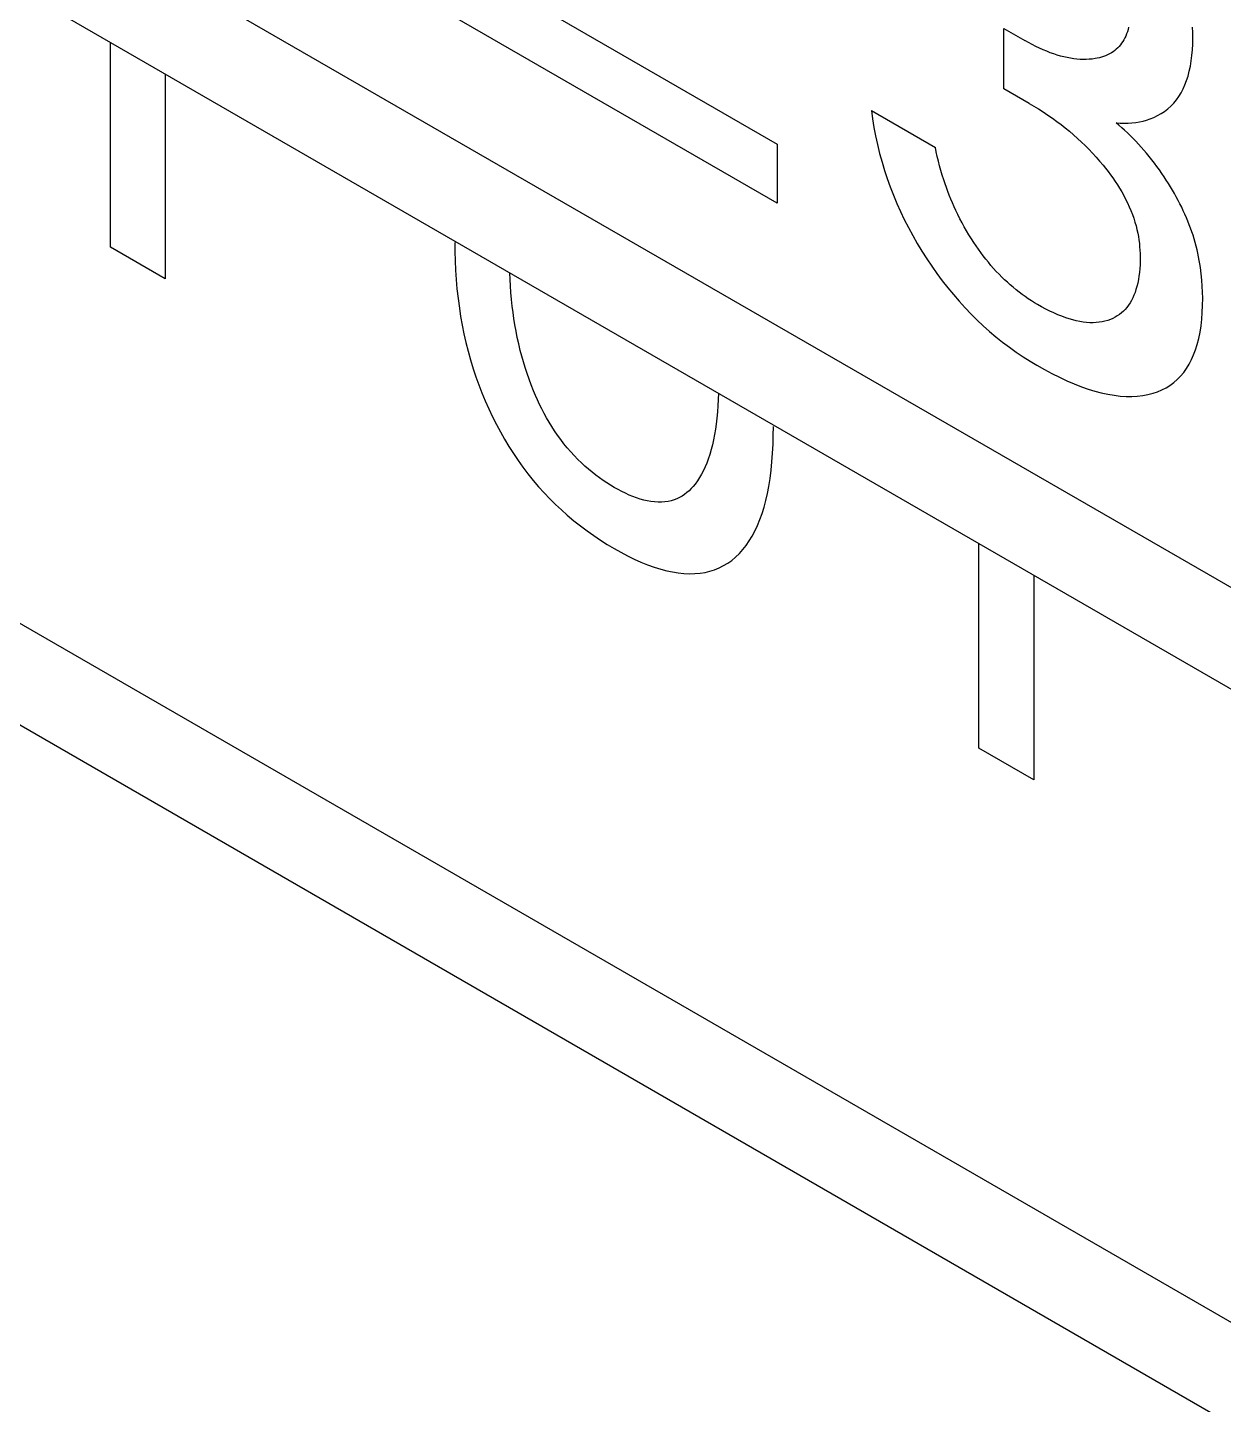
# Model space of a CAD drawing. Extents: x 0 to 420, y 0 to 297.
# Drawn here: x 178.986 to 182.971, y 134.716 to 139.305 of the extents above; entities that cross this region are included whole.
import ezdxf

# ---------------------------------------------------------------- set-up
doc = ezdxf.new("R2010")
doc.units = 0
doc.header["$LTSCALE"] = 23.1
doc.layers.add('40000_ISO', color=7, linetype='CONTINUOUS')

msp = doc.modelspace()

# ---------------------------------------------------------------- linework, layer by layer
at = {"layer": '40000_ISO', "color": 7, "linetype": 'CONTINUOUS'}
for p, q in [((164.8545, 147.9124), (213.9987, 119.5397)), ((165.0612, 147.4549), (214.2058, 119.0819)), ((220.0091, 113.62), (170.8649, 141.9927)), ((171.072, 141.5349), (220.2162, 113.1622)), ((180.6645, 139.389), (181.4837, 138.9161)), ((181.4837, 138.7201), (180.411, 139.3394)), ((182.2389, 139.1014), (182.2389, 139.3025)), ((182.2389, 139.3025), (182.3084, 139.2624)), ((182.6548, 139.3065), (182.6528, 139.2987)), ((182.8682, 139.2884), (182.8674, 139.307)), ((179.2617, 138.5738), (179.2617, 139.2564)), ((182.3206, 139.2555), (182.3084, 139.2624)), ((182.3329, 139.2489), (182.3206, 139.2555)), ((182.6353, 139.2584), (182.6314, 139.2528)), ((182.6389, 139.2644), (182.6353, 139.2584)), ((182.6422, 139.2706), (182.6389, 139.2644)), ((182.6453, 139.2771), (182.6422, 139.2706)), ((182.6481, 139.284), (182.6453, 139.2771)), ((182.6506, 139.2912), (182.6481, 139.284)), ((182.6528, 139.2987), (182.6506, 139.2912)), ((182.8685, 139.27), (182.8682, 139.2884)), ((182.8682, 139.2505), (182.8685, 139.27)), ((182.3451, 139.2427), (182.3329, 139.2489)), ((182.3573, 139.2368), (182.3451, 139.2427)), ((182.3695, 139.2313), (182.3573, 139.2368)), ((182.3817, 139.2262), (182.3695, 139.2313)), ((182.3938, 139.2214), (182.3817, 139.2262)), ((182.4052, 139.2174), (182.3938, 139.2214)), ((182.4165, 139.2137), (182.4052, 139.2174)), ((182.4278, 139.2104), (182.4165, 139.2137)), ((182.439, 139.2075), (182.4278, 139.2104)), ((182.5714, 139.209), (182.5645, 139.2068)), ((182.5781, 139.2115), (182.5714, 139.209)), ((182.5846, 139.2143), (182.5781, 139.2115)), ((182.5909, 139.2175), (182.5846, 139.2143)), ((182.5971, 139.2209), (182.5909, 139.2175)), ((182.603, 139.2248), (182.5971, 139.2209)), ((182.6088, 139.229), (182.603, 139.2248)), ((182.6137, 139.2332), (182.6088, 139.229)), ((182.6185, 139.2376), (182.6137, 139.2332)), ((182.623, 139.2423), (182.6185, 139.2376)), ((182.6274, 139.2474), (182.623, 139.2423)), ((182.6314, 139.2528), (182.6274, 139.2474)), ((182.8635, 139.1945), (182.8657, 139.2127)), ((182.8657, 139.2127), (182.8673, 139.2314)), ((182.8673, 139.2314), (182.8682, 139.2505)), ((182.4501, 139.205), (182.439, 139.2075)), ((182.4611, 139.2029), (182.4501, 139.205)), ((182.472, 139.2013), (182.4611, 139.2029)), ((182.4826, 139.2001), (182.472, 139.2013)), ((182.4931, 139.1993), (182.4826, 139.2001)), ((182.5034, 139.199), (182.4931, 139.1993)), ((182.5136, 139.1991), (182.5034, 139.199)), ((182.5236, 139.1996), (182.5136, 139.1991)), ((182.5335, 139.2005), (182.5236, 139.1996)), ((182.5432, 139.2019), (182.5335, 139.2005)), ((182.5504, 139.2033), (182.5432, 139.2019)), ((182.5576, 139.2049), (182.5504, 139.2033)), ((182.5645, 139.2068), (182.5576, 139.2049)), ((182.857, 139.1598), (182.8606, 139.1769)), ((182.8606, 139.1769), (182.8635, 139.1945)), ((179.4447, 139.1508), (179.4447, 138.4682)), ((182.8424, 139.1142), (182.8478, 139.1285)), ((182.8478, 139.1285), (182.8527, 139.1434)), ((182.8527, 139.1434), (182.857, 139.1598)), ((182.3238, 139.0523), (182.2389, 139.1014)), ((182.8139, 139.0642), (182.822, 139.0756)), ((182.822, 139.0756), (182.8294, 139.0877)), ((182.8294, 139.0877), (182.8362, 139.1006)), ((182.8362, 139.1006), (182.8424, 139.1142)), ((181.7979, 139.0288), (181.8016, 139.0009)), ((181.7979, 139.0288), (182.0107, 138.9059)), ((182.3238, 139.0523), (182.3392, 139.0433)), ((182.3392, 139.0433), (182.3546, 139.0339)), ((182.3546, 139.0339), (182.3699, 139.0241)), ((182.7631, 139.0184), (182.7745, 139.0259)), ((182.7745, 139.0259), (182.7853, 139.0343)), ((182.7853, 139.0343), (182.7956, 139.0435)), ((182.7956, 139.0435), (182.8052, 139.0536)), ((182.8052, 139.0536), (182.8139, 139.0642)), ((181.8016, 139.0009), (181.8062, 138.9726)), ((182.3699, 139.0241), (182.3853, 139.0138)), ((182.3853, 139.0138), (182.4006, 139.0032)), ((182.4006, 139.0032), (182.4158, 138.9922)), ((182.4158, 138.9922), (182.4297, 138.9817)), ((182.4297, 138.9817), (182.4435, 138.9709)), ((182.6222, 138.9796), (182.6127, 138.9874)), ((182.6127, 138.9874), (182.6262, 138.9866)), ((182.6317, 138.9715), (182.6222, 138.9796)), ((182.6262, 138.9866), (182.6396, 138.9863)), ((182.6396, 138.9863), (182.6527, 138.9866)), ((182.6527, 138.9866), (182.6656, 138.9876)), ((182.6656, 138.9876), (182.6782, 138.989)), ((182.6782, 138.989), (182.6906, 138.9911)), ((182.6906, 138.9911), (182.7027, 138.9937)), ((182.7027, 138.9937), (182.7146, 138.997)), ((182.7146, 138.997), (182.7262, 139.0008)), ((182.7262, 139.0008), (182.739, 139.0058)), ((182.739, 139.0058), (182.7513, 139.0117)), ((182.7513, 139.0117), (182.7631, 139.0184)), ((181.8062, 138.9726), (181.8116, 138.944)), ((181.8116, 138.944), (181.8179, 138.9151)), ((182.4435, 138.9709), (182.4572, 138.9596)), ((182.4572, 138.9596), (182.4708, 138.948)), ((182.4708, 138.948), (182.4844, 138.936)), ((182.4844, 138.936), (182.4978, 138.9236)), ((182.6411, 138.9631), (182.6317, 138.9715)), ((182.6505, 138.9543), (182.6411, 138.9631)), ((182.6599, 138.9453), (182.6505, 138.9543)), ((182.6692, 138.9361), (182.6599, 138.9453)), ((182.6784, 138.9266), (182.6692, 138.9361)), ((181.4837, 138.9161), (181.4837, 138.7201)), ((181.8179, 138.9151), (181.8251, 138.886)), ((182.0138, 138.8907), (182.0107, 138.9059)), ((182.0172, 138.8753), (182.0138, 138.8907)), ((182.4978, 138.9236), (182.5101, 138.9117)), ((182.5101, 138.9117), (182.5224, 138.8995)), ((182.5224, 138.8995), (182.5345, 138.8868)), ((182.5345, 138.8868), (182.5464, 138.8738)), ((182.6876, 138.9168), (182.6784, 138.9266)), ((182.6967, 138.9068), (182.6876, 138.9168)), ((182.7057, 138.8966), (182.6967, 138.9068)), ((182.7145, 138.8861), (182.7057, 138.8966)), ((181.8251, 138.886), (181.8331, 138.8568)), ((181.8331, 138.8568), (181.8414, 138.8293)), ((182.0209, 138.8598), (182.0172, 138.8753)), ((182.0249, 138.8443), (182.0209, 138.8598)), ((182.0292, 138.8287), (182.0249, 138.8443)), ((182.5464, 138.8738), (182.5581, 138.8605)), ((182.5581, 138.8605), (182.5697, 138.8467)), ((182.5697, 138.8467), (182.5781, 138.8363)), ((182.7233, 138.8754), (182.7145, 138.8861)), ((182.732, 138.8646), (182.7233, 138.8754)), ((182.7405, 138.8535), (182.732, 138.8646)), ((182.7489, 138.8423), (182.7405, 138.8535)), ((182.7571, 138.8309), (182.7489, 138.8423)), ((181.8414, 138.8293), (181.8505, 138.8017)), ((181.8505, 138.8017), (181.8603, 138.7742)), ((182.0338, 138.813), (182.0292, 138.8287)), ((182.0388, 138.7974), (182.0338, 138.813)), ((182.043, 138.7846), (182.0388, 138.7974)), ((182.5781, 138.8363), (182.5863, 138.8257)), ((182.5863, 138.8257), (182.5944, 138.8149)), ((182.5944, 138.8149), (182.6023, 138.8039)), ((182.6023, 138.8039), (182.61, 138.7927)), ((182.7652, 138.8193), (182.7571, 138.8309)), ((182.7732, 138.8076), (182.7652, 138.8193)), ((182.7803, 138.7967), (182.7732, 138.8076)), ((182.7873, 138.7857), (182.7803, 138.7967)), ((181.8603, 138.7742), (181.8709, 138.7467)), ((182.0475, 138.7718), (182.043, 138.7846)), ((182.0521, 138.7591), (182.0475, 138.7718)), ((182.057, 138.7463), (182.0521, 138.7591)), ((182.61, 138.7927), (182.6175, 138.7813)), ((182.6175, 138.7813), (182.6247, 138.7697)), ((182.6247, 138.7697), (182.6316, 138.758)), ((182.6316, 138.758), (182.6383, 138.746)), ((182.7941, 138.7746), (182.7873, 138.7857)), ((182.8008, 138.7634), (182.7941, 138.7746)), ((182.8073, 138.7521), (182.8008, 138.7634)), ((182.8136, 138.7407), (182.8073, 138.7521)), ((181.8709, 138.7467), (181.8823, 138.7193)), ((181.8823, 138.7193), (181.8945, 138.6921)), ((182.0621, 138.7336), (182.057, 138.7463)), ((182.0675, 138.7209), (182.0621, 138.7336)), ((182.073, 138.7083), (182.0675, 138.7209)), ((182.0788, 138.6957), (182.073, 138.7083)), ((182.6383, 138.746), (182.6448, 138.7336)), ((182.6448, 138.7336), (182.651, 138.721)), ((182.651, 138.721), (182.6567, 138.7083)), ((182.6567, 138.7083), (182.6621, 138.6955)), ((182.8198, 138.7293), (182.8136, 138.7407)), ((182.8257, 138.7178), (182.8198, 138.7293)), ((182.8315, 138.7063), (182.8257, 138.7178)), ((182.837, 138.6947), (182.8315, 138.7063)), ((181.8945, 138.6921), (181.9073, 138.6652)), ((181.9073, 138.6652), (181.921, 138.6385)), ((182.0855, 138.6819), (182.0788, 138.6957)), ((182.0924, 138.6681), (182.0855, 138.6819)), ((182.0996, 138.6544), (182.0924, 138.6681)), ((182.6621, 138.6955), (182.6671, 138.6826)), ((182.6671, 138.6826), (182.6717, 138.6698)), ((182.6717, 138.6698), (182.6758, 138.6569)), ((182.6758, 138.6569), (182.6794, 138.6442)), ((182.8423, 138.683), (182.837, 138.6947)), ((182.8474, 138.6714), (182.8423, 138.683)), ((182.8523, 138.6597), (182.8474, 138.6714)), ((182.857, 138.648), (182.8523, 138.6597)), ((181.921, 138.6385), (181.9353, 138.612)), ((181.9353, 138.612), (181.9503, 138.5859)), ((182.1071, 138.6409), (182.0996, 138.6544)), ((182.1148, 138.6275), (182.1071, 138.6409)), ((182.1227, 138.6142), (182.1148, 138.6275)), ((182.1309, 138.601), (182.1227, 138.6142)), ((182.6794, 138.6442), (182.6824, 138.6323)), ((182.6824, 138.6323), (182.685, 138.6205)), ((182.685, 138.6205), (182.6871, 138.6088)), ((182.8614, 138.6363), (182.857, 138.648)), ((182.8655, 138.6246), (182.8614, 138.6363)), ((182.8694, 138.6129), (182.8655, 138.6246)), ((182.8732, 138.6008), (182.8694, 138.6129)), ((179.4447, 138.4682), (179.2617, 138.5738)), ((180.409, 138.5887), (180.4093, 138.5585)), ((181.9503, 138.5859), (181.9659, 138.5602)), ((182.1384, 138.5894), (182.1309, 138.601)), ((182.1462, 138.5778), (182.1384, 138.5894)), ((182.1541, 138.5664), (182.1462, 138.5778)), ((182.1621, 138.5552), (182.1541, 138.5664)), ((182.6871, 138.6088), (182.6889, 138.5973)), ((182.6889, 138.5973), (182.6904, 138.5858)), ((182.6904, 138.5858), (182.6915, 138.5744)), ((182.6915, 138.5744), (182.6924, 138.5632)), ((182.8767, 138.5888), (182.8732, 138.6008)), ((182.8799, 138.5767), (182.8767, 138.5888)), ((182.8829, 138.5648), (182.8799, 138.5767)), ((180.4093, 138.5585), (180.4101, 138.528)), ((180.4101, 138.528), (180.4116, 138.4971)), ((181.9659, 138.5602), (181.982, 138.5348)), ((181.982, 138.5348), (181.9988, 138.5098)), ((182.1704, 138.5442), (182.1621, 138.5552)), ((182.1788, 138.5334), (182.1704, 138.5442)), ((182.1873, 138.5228), (182.1788, 138.5334)), ((182.196, 138.5125), (182.1873, 138.5228)), ((182.6924, 138.5632), (182.6929, 138.5521)), ((182.6931, 138.5279), (182.6928, 138.5148)), ((182.6929, 138.5521), (182.6932, 138.5412)), ((182.6932, 138.5412), (182.6931, 138.5279)), ((182.8856, 138.5528), (182.8829, 138.5648)), ((182.8881, 138.5409), (182.8856, 138.5528)), ((182.8903, 138.5291), (182.8881, 138.5409)), ((182.8923, 138.5173), (182.8903, 138.5291)), ((180.4116, 138.4971), (180.4137, 138.4659)), ((180.5936, 138.466), (180.5928, 138.488)), ((181.9988, 138.5098), (182.0161, 138.4853)), ((182.0161, 138.4853), (182.0339, 138.4613)), ((182.2048, 138.5024), (182.196, 138.5125)), ((182.2138, 138.4926), (182.2048, 138.5024)), ((182.2228, 138.4831), (182.2138, 138.4926)), ((182.232, 138.4738), (182.2228, 138.4831)), ((182.2412, 138.4648), (182.232, 138.4738)), ((182.6892, 138.4771), (182.6873, 138.4651)), ((182.6908, 138.4894), (182.6892, 138.4771)), ((182.692, 138.5019), (182.6908, 138.4894)), ((182.6928, 138.5148), (182.692, 138.5019)), ((182.8941, 138.5055), (182.8923, 138.5173)), ((182.8968, 138.4845), (182.8941, 138.5055)), ((182.8989, 138.4638), (182.8968, 138.4845)), ((180.4137, 138.4659), (180.4165, 138.4343)), ((180.4165, 138.4343), (180.4201, 138.4025)), ((180.5949, 138.444), (180.5936, 138.466)), ((180.5965, 138.4217), (180.5949, 138.444)), ((182.0339, 138.4613), (182.0522, 138.4379)), ((182.0522, 138.4379), (182.0709, 138.4151)), ((182.2506, 138.4561), (182.2412, 138.4648)), ((182.26, 138.4476), (182.2506, 138.4561)), ((182.2695, 138.4395), (182.26, 138.4476)), ((182.2796, 138.4312), (182.2695, 138.4395)), ((182.2898, 138.4233), (182.2796, 138.4312)), ((182.6792, 138.4322), (182.676, 138.4225)), ((182.6821, 138.4422), (182.6792, 138.4322)), ((182.6849, 138.4535), (182.6821, 138.4422)), ((182.6873, 138.4651), (182.6849, 138.4535)), ((182.9003, 138.4433), (182.8989, 138.4638)), ((182.9012, 138.423), (182.9003, 138.4433)), ((180.4201, 138.4025), (180.4245, 138.3703)), ((180.5985, 138.3992), (180.5965, 138.4217)), ((180.6009, 138.3766), (180.5985, 138.3992)), ((182.0709, 138.4151), (182.09, 138.393)), ((182.09, 138.393), (182.1096, 138.3713)), ((182.3, 138.4157), (182.2898, 138.4233)), ((182.3102, 138.4084), (182.3, 138.4157)), ((182.3205, 138.4014), (182.3102, 138.4084)), ((182.3308, 138.3947), (182.3205, 138.4014)), ((182.3411, 138.3883), (182.3308, 138.3947)), ((182.3514, 138.3821), (182.3411, 138.3883)), ((182.3648, 138.3744), (182.3514, 138.3821)), ((182.6595, 138.3875), (182.6545, 138.3798)), ((182.6642, 138.3957), (182.6595, 138.3875)), ((182.6685, 138.4042), (182.6642, 138.3957)), ((182.6724, 138.4132), (182.6685, 138.4042)), ((182.676, 138.4225), (182.6724, 138.4132)), ((182.9015, 138.4031), (182.9012, 138.423)), ((182.9013, 138.3793), (182.9015, 138.4031)), ((180.4245, 138.3703), (180.4289, 138.3419)), ((180.4289, 138.3419), (180.434, 138.3134)), ((180.6034, 138.3559), (180.6009, 138.3766)), ((180.6063, 138.3351), (180.6034, 138.3559)), ((182.1096, 138.3713), (182.1296, 138.3504)), ((182.1296, 138.3504), (182.1499, 138.3303)), ((182.3783, 138.3671), (182.3648, 138.3744)), ((182.3917, 138.3603), (182.3783, 138.3671)), ((182.4051, 138.354), (182.3917, 138.3603)), ((182.4184, 138.3482), (182.4051, 138.354)), ((182.4317, 138.3429), (182.4184, 138.3482)), ((182.445, 138.3381), (182.4317, 138.3429)), ((182.4569, 138.3342), (182.445, 138.3381)), ((182.6018, 138.3358), (182.5939, 138.3324)), ((182.6094, 138.3396), (182.6018, 138.3358)), ((182.6168, 138.3439), (182.6094, 138.3396)), ((182.6239, 138.3487), (182.6168, 138.3439)), ((182.6307, 138.354), (182.6239, 138.3487)), ((182.6372, 138.3597), (182.6307, 138.354)), ((182.6433, 138.3659), (182.6372, 138.3597)), ((182.6491, 138.3726), (182.6433, 138.3659)), ((182.6545, 138.3798), (182.6491, 138.3726)), ((182.8986, 138.3333), (182.9003, 138.356)), ((182.9003, 138.356), (182.9013, 138.3793)), ((180.434, 138.3134), (180.4399, 138.2846)), ((180.6097, 138.3142), (180.6063, 138.3351)), ((180.6134, 138.2932), (180.6097, 138.3142)), ((180.6176, 138.272), (180.6134, 138.2932)), ((182.1499, 138.3303), (182.1705, 138.3109)), ((182.1705, 138.3109), (182.1913, 138.2923)), ((182.1913, 138.2923), (182.2123, 138.2746)), ((182.4687, 138.3308), (182.4569, 138.3342)), ((182.4804, 138.3279), (182.4687, 138.3308)), ((182.492, 138.3254), (182.4804, 138.3279)), ((182.5034, 138.3236), (182.492, 138.3254)), ((182.5147, 138.3222), (182.5034, 138.3236)), ((182.5258, 138.3215), (182.5147, 138.3222)), ((182.5362, 138.3214), (182.5258, 138.3215)), ((182.5464, 138.3219), (182.5362, 138.3214)), ((182.5564, 138.3229), (182.5464, 138.3219)), ((182.5661, 138.3244), (182.5564, 138.3229)), ((182.5757, 138.3265), (182.5661, 138.3244)), ((182.5849, 138.3292), (182.5757, 138.3265)), ((182.5939, 138.3324), (182.5849, 138.3292)), ((182.8883, 138.269), (182.8926, 138.2898)), ((182.8926, 138.2898), (182.896, 138.3112)), ((182.896, 138.3112), (182.8986, 138.3333)), ((180.4399, 138.2846), (180.4464, 138.2557)), ((180.4464, 138.2557), (180.4537, 138.2266)), ((180.6223, 138.2507), (180.6176, 138.272)), ((180.6274, 138.2292), (180.6223, 138.2507)), ((182.2123, 138.2746), (182.2349, 138.2566)), ((182.2349, 138.2566), (182.2576, 138.2395)), ((182.8776, 138.2315), (182.8832, 138.249)), ((182.8832, 138.249), (182.8883, 138.269)), ((180.4537, 138.2266), (180.4618, 138.1974)), ((180.6324, 138.2101), (180.6274, 138.2292)), ((180.6378, 138.1909), (180.6324, 138.2101)), ((182.2576, 138.2395), (182.2804, 138.2234)), ((182.2804, 138.2234), (182.3033, 138.208)), ((182.3033, 138.208), (182.3262, 138.1935)), ((182.8563, 138.1834), (182.8642, 138.1986)), ((182.8642, 138.1986), (182.8713, 138.2147)), ((182.8713, 138.2147), (182.8776, 138.2315)), ((180.4618, 138.1974), (180.4708, 138.1681)), ((180.4708, 138.1681), (180.4796, 138.1413)), ((180.6437, 138.1717), (180.6378, 138.1909)), ((180.65, 138.1524), (180.6437, 138.1717)), ((180.6567, 138.1332), (180.65, 138.1524)), ((182.3262, 138.1935), (182.3492, 138.1797)), ((182.3492, 138.1797), (182.3741, 138.1655)), ((182.3741, 138.1655), (182.399, 138.1521)), ((182.399, 138.1521), (182.4239, 138.1397)), ((182.828, 138.1434), (182.8383, 138.1557)), ((182.8383, 138.1557), (182.8477, 138.1691)), ((182.8477, 138.1691), (182.8563, 138.1834)), ((180.4796, 138.1413), (180.4892, 138.1145)), ((180.4892, 138.1145), (180.4995, 138.0878)), ((180.6639, 138.1139), (180.6567, 138.1332)), ((180.6717, 138.0946), (180.6639, 138.1139)), ((182.4239, 138.1397), (182.4487, 138.1282)), ((182.4487, 138.1282), (182.4734, 138.1177)), ((182.4734, 138.1177), (182.498, 138.1081)), ((182.498, 138.1081), (182.52, 138.1005)), ((182.7793, 138.1043), (182.7925, 138.1125)), ((182.7925, 138.1125), (182.8051, 138.1217)), ((182.8051, 138.1217), (182.8169, 138.132)), ((182.8169, 138.132), (182.828, 138.1434)), ((180.4995, 138.0878), (180.5105, 138.0611)), ((180.5105, 138.0611), (180.5223, 138.0346)), ((180.6781, 138.0794), (180.6717, 138.0946)), ((180.6849, 138.0642), (180.6781, 138.0794)), ((180.692, 138.0491), (180.6849, 138.0642)), ((181.2873, 138.0655), (181.2861, 138.0447)), ((181.2882, 138.0865), (181.2873, 138.0655)), ((182.52, 138.1005), (182.5419, 138.0937)), ((182.5419, 138.0937), (182.5635, 138.0879)), ((182.5635, 138.0879), (182.585, 138.0832)), ((182.585, 138.0832), (182.6061, 138.0795)), ((182.6061, 138.0795), (182.627, 138.077)), ((182.627, 138.077), (182.6462, 138.0757)), ((182.6462, 138.0757), (182.6651, 138.0755)), ((182.6651, 138.0755), (182.6835, 138.0764)), ((182.6835, 138.0764), (182.7016, 138.0784)), ((182.7016, 138.0784), (182.7191, 138.0817)), ((182.7191, 138.0817), (182.7362, 138.0861)), ((182.7362, 138.0861), (182.7511, 138.0911)), ((182.7511, 138.0911), (182.7654, 138.0972)), ((182.7654, 138.0972), (182.7793, 138.1043)), ((180.5223, 138.0346), (180.5347, 138.0082)), ((180.6995, 138.0341), (180.692, 138.0491)), ((180.7072, 138.0192), (180.6995, 138.0341)), ((180.7153, 138.0045), (180.7072, 138.0192)), ((181.2845, 138.0241), (181.2825, 138.0038)), ((181.2861, 138.0447), (181.2845, 138.0241)), ((180.5347, 138.0082), (180.5479, 137.9821)), ((180.5479, 137.9821), (180.5612, 137.9574)), ((180.7238, 137.99), (180.7153, 138.0045)), ((180.7325, 137.9757), (180.7238, 137.99)), ((180.7416, 137.9616), (180.7325, 137.9757)), ((181.2802, 137.9838), (181.2777, 137.9661)), ((181.2825, 138.0038), (181.2802, 137.9838)), ((181.4707, 137.9457), (181.471, 137.9756)), ((180.5612, 137.9574), (180.5751, 137.933)), ((180.5751, 137.933), (180.5896, 137.909)), ((180.7518, 137.9468), (180.7416, 137.9616)), ((180.7623, 137.9323), (180.7518, 137.9468)), ((180.7731, 137.9182), (180.7623, 137.9323)), ((181.2715, 137.9316), (181.2678, 137.9148)), ((181.2748, 137.9487), (181.2715, 137.9316)), ((181.2777, 137.9661), (181.2748, 137.9487)), ((181.4698, 137.9162), (181.4707, 137.9457)), ((180.5896, 137.909), (180.6047, 137.8854)), ((180.6047, 137.8854), (180.6203, 137.8623)), ((180.7843, 137.9045), (180.7731, 137.9182)), ((180.7957, 137.8912), (180.7843, 137.9045)), ((180.8074, 137.8784), (180.7957, 137.8912)), ((180.8193, 137.866), (180.8074, 137.8784)), ((181.259, 137.8825), (181.2539, 137.867)), ((181.2636, 137.8984), (181.259, 137.8825)), ((181.2678, 137.9148), (181.2636, 137.8984)), ((181.4663, 137.8582), (181.4684, 137.887)), ((181.4684, 137.887), (181.4698, 137.9162)), ((180.6203, 137.8623), (180.6365, 137.8397)), ((180.6365, 137.8397), (180.6532, 137.8177)), ((180.8314, 137.8542), (180.8193, 137.866)), ((180.8432, 137.8433), (180.8314, 137.8542)), ((180.8551, 137.8328), (180.8432, 137.8433)), ((180.8672, 137.8229), (180.8551, 137.8328)), ((181.2436, 137.8408), (181.2379, 137.8284)), ((181.249, 137.8537), (181.2436, 137.8408)), ((181.2539, 137.867), (181.249, 137.8537)), ((181.4634, 137.8299), (181.4663, 137.8582)), ((180.6532, 137.8177), (180.6708, 137.7959)), ((180.6708, 137.7959), (180.6888, 137.7748)), ((180.8793, 137.8134), (180.8672, 137.8229)), ((180.8915, 137.8043), (180.8793, 137.8134)), ((180.9038, 137.7957), (180.8915, 137.8043)), ((180.9162, 137.7875), (180.9038, 137.7957)), ((180.9285, 137.7798), (180.9162, 137.7875)), ((181.2178, 137.794), (181.2102, 137.7837)), ((181.225, 137.805), (181.2178, 137.794)), ((181.2317, 137.8164), (181.225, 137.805)), ((181.2379, 137.8284), (181.2317, 137.8164)), ((181.4555, 137.775), (181.4599, 137.8022)), ((181.4599, 137.8022), (181.4634, 137.8299)), ((180.6888, 137.7748), (180.7072, 137.7544)), ((180.7072, 137.7544), (180.7259, 137.7347)), ((180.9409, 137.7724), (180.9285, 137.7798)), ((180.9534, 137.7654), (180.9409, 137.7724)), ((180.9658, 137.7589), (180.9534, 137.7654)), ((180.9782, 137.7528), (180.9658, 137.7589)), ((180.9905, 137.7471), (180.9782, 137.7528)), ((181.0028, 137.7421), (180.9905, 137.7471)), ((181.015, 137.7375), (181.0028, 137.7421)), ((181.1584, 137.739), (181.1497, 137.7348)), ((181.1668, 137.7438), (181.1584, 137.739)), ((181.1749, 137.7492), (181.1668, 137.7438)), ((181.1826, 137.7552), (181.1749, 137.7492)), ((181.19, 137.7616), (181.1826, 137.7552)), ((181.197, 137.7685), (181.19, 137.7616)), ((181.2038, 137.7759), (181.197, 137.7685)), ((181.2102, 137.7837), (181.2038, 137.7759)), ((181.4459, 137.7292), (181.4511, 137.7518)), ((181.4511, 137.7518), (181.4555, 137.775)), ((180.7259, 137.7347), (180.745, 137.7157)), ((180.745, 137.7157), (180.7644, 137.6975)), ((180.7644, 137.6975), (180.7839, 137.6801)), ((181.0271, 137.7335), (181.015, 137.7375)), ((181.0391, 137.7302), (181.0271, 137.7335)), ((181.0509, 137.7274), (181.0391, 137.7302)), ((181.063, 137.7253), (181.0509, 137.7274)), ((181.0749, 137.7239), (181.063, 137.7253)), ((181.0866, 137.7233), (181.0749, 137.7239)), ((181.098, 137.7234), (181.0866, 137.7233)), ((181.1092, 137.7242), (181.098, 137.7234)), ((181.12, 137.7258), (181.1092, 137.7242)), ((181.1305, 137.7281), (181.12, 137.7258)), ((181.1407, 137.7312), (181.1305, 137.7281)), ((181.1497, 137.7348), (181.1407, 137.7312)), ((181.4336, 137.6857), (181.4401, 137.7071)), ((181.4401, 137.7071), (181.4459, 137.7292)), ((180.7839, 137.6801), (180.8058, 137.6616)), ((180.8058, 137.6616), (180.8279, 137.6441)), ((181.4181, 137.6452), (181.4262, 137.6651)), ((181.4262, 137.6651), (181.4336, 137.6857)), ((180.8279, 137.6441), (180.8502, 137.6275)), ((180.8502, 137.6275), (180.8725, 137.6117)), ((180.8725, 137.6117), (180.895, 137.5968)), ((181.3908, 137.594), (181.4003, 137.6097)), ((181.4003, 137.6097), (181.4092, 137.6262)), ((181.4092, 137.6262), (181.4181, 137.6452)), ((180.895, 137.5968), (180.9175, 137.5826)), ((180.9175, 137.5826), (180.94, 137.5693)), ((180.94, 137.5693), (180.9625, 137.5566)), ((180.9625, 137.5566), (180.985, 137.5448)), ((181.3577, 137.5523), (181.3694, 137.5652)), ((181.3694, 137.5652), (181.3804, 137.5792)), ((181.3804, 137.5792), (181.3908, 137.594)), ((182.1555, 136.9031), (182.1555, 137.5857)), ((180.985, 137.5448), (181.0075, 137.5338)), ((181.0075, 137.5338), (181.0298, 137.5238)), ((181.0298, 137.5238), (181.052, 137.5147)), ((181.052, 137.5147), (181.0741, 137.5067)), ((181.2904, 137.5044), (181.3049, 137.5117)), ((181.3049, 137.5117), (181.3188, 137.52)), ((181.3188, 137.52), (181.332, 137.5294)), ((181.332, 137.5294), (181.3452, 137.5403)), ((181.3452, 137.5403), (181.3577, 137.5523)), ((181.0741, 137.5067), (181.0961, 137.4999)), ((181.0961, 137.4999), (181.1156, 137.4947)), ((181.1156, 137.4947), (181.1349, 137.4906)), ((181.1349, 137.4906), (181.154, 137.4875)), ((181.154, 137.4875), (181.1728, 137.4856)), ((181.1728, 137.4856), (181.1912, 137.4847)), ((181.1912, 137.4847), (181.2092, 137.485)), ((181.2092, 137.485), (181.2268, 137.4866)), ((181.2268, 137.4866), (181.2434, 137.4893)), ((181.2434, 137.4893), (181.2596, 137.4932)), ((181.2596, 137.4932), (181.2753, 137.4983)), ((181.2753, 137.4983), (181.2904, 137.5044)), ((182.3385, 137.4801), (182.3385, 136.7975)), ((182.3385, 136.7975), (182.1555, 136.9031))]:
    msp.add_line(p, q, dxfattribs=at)

doc.saveas('drawing.dxf')
